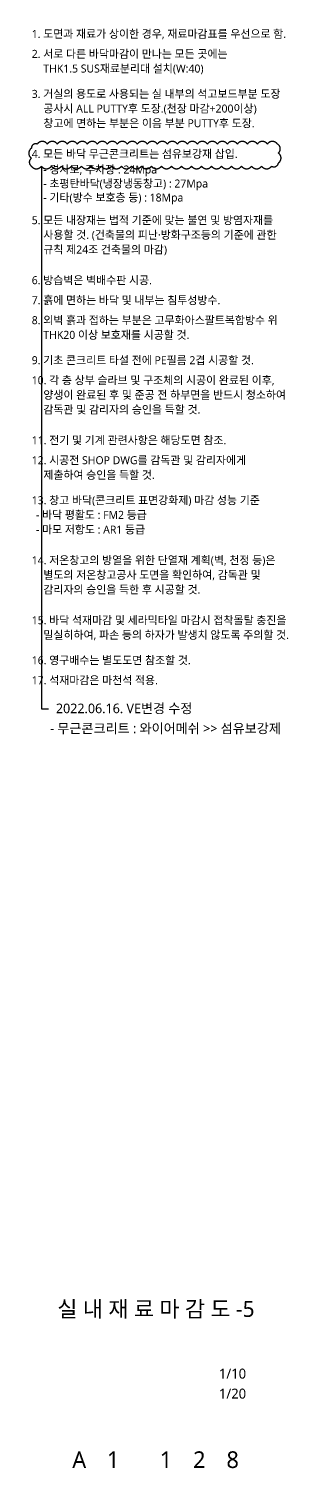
# Model space of a CAD drawing. Header units: millimetres. Extents: x 14892468 to 15300900, y -3565850 to -3401345.
# Drawn here: x 15150666 to 15151443, y -3412681 to -3408363 of the extents above; entities that cross this region are included whole.
import ezdxf
from ezdxf.enums import TextEntityAlignment as Align

# ---------------------------------------------------------------- set-up
doc = ezdxf.new("R2010")
doc.units = ezdxf.units.MM
doc.header["$LTSCALE"] = 100
doc.header["$MEASUREMENT"] = 0
doc.linetypes.add('ACAD_ISO03W100', pattern=[30, 12, -18])
doc.layers.get('0').update_dxf_attribs({"linetype": 'CONTINUOUS'})
for name, color, linetype in [('TEXT(MIN)', 7, 'CONTINUOUS'), ('TEXT-TITLE', 6, 'CONTINUOUS'), ('TEXT-기입', 6, 'CONTINUOUS')]:
    doc.layers.add(name, color=color, linetype=linetype)
doc.layers.add('VE변경사항적용-20220616', color=10, linetype='CONTINUOUS', plot=False)
doc.styles.add('나눔바른고딕', font='NanumBarunGothic.ttf')

# ---------------------------------------------------------------- blocks, each defined once
blk = doc.blocks.new('gfdeafdsaf')
at = {"layer": 'TEXT(MIN)', "style": '나눔바른고딕'}
for s, p in [('1. 도면과 재료가 상이한 경우, 재료마감표를 우선으로 함.', (15502606, -2335323)), ('2. 서로 다른 바닥마감이 만나는 모든 곳에는', (15502606, -2338323)), ('THK1.5 SUS재료분리대 설치(W:40)', (15504346, -2340523)), ('3. 거실의 용도로 사용되는 실 내부의 석고보드부분 도장', (15502606, -2344323)), ('공사시 ALL PUTTY후 도장.(천장 마감+200이상)', (15504346, -2346523)), ('창고에 면하는 부분은 이음 부분 PUTTY후 도장.', (15504346, -2348723)), ('4. 모든 바닥 무근콘크리트는 섬유보강재 삽입.', (15502606, -2353323)), ('- 경사로, 주차장 : 24Mpa', (15504346, -2355666)), ('- 초평탄바닥(냉장냉동창고) : 27Mpa', (15504346, -2357766)), ('- 기타(방수 보호층 등) : 18Mpa', (15504346, -2359866)), ('5. 모든 내장재는 법적 기준에 맞는 불연 및 방염자재를', (15502606, -2363266)), ('사용할 것. (건축물의 피난·방화구조등의 기준에 관한', (15504346, -2365466)), ('규칙 제24조 건축물의 마감)', (15504346, -2367666)), ('6. 방습벽은 벽배수판 시공.', (15502606, -2372266)), ('7. 흙에 면하는 바닥 및 내부는 침투성방수.', (15502606, -2375266)), ('8. 외벽 흙과 접하는 부분은 고무화아스팔트복합방수 위', (15502606, -2378266)), ('THK20 이상 보호재를 시공할 것.', (15504346, -2380466)), ('9. 기초 콘크리트 타설 전에 PE필름 2겹 시공할 것.', (15502606, -2384266)), ('10. 각 층 상부 슬라브 및 구조체의 시공이 완료된 이후,', (15502606, -2387266)), ('양생이 완료된 후 및 준공 전 하부면을 반드시 청소하여', (15504346, -2389466)), ('감독관 및 감리자의 승인을 득할 것.', (15504346, -2391666)), ('11. 전기 및 기계 관련사항은 해당도면 참조.', (15502606, -2396266)), ('12. 시공전 SHOP DWG를 감독관 및 감리자에게', (15502606, -2399266)), ('제출하여 승인을 득할 것.', (15504346, -2401466)), ('13. 창고 바닥(콘크리트 표면강화제) 마감 성능 기준', (15502606, -2405266)), ('- 바닥 평활도 : FM2 등급', (15503239, -2407466)), ('- 마모 저항도 : AR1 등급', (15503239, -2409666)), ('14. 저온창고의 방열을 위한 단열재 계획(벽, 천정 등)은', (15502606, -2414266)), ('별도의 저온창고공사 도면을 확인하여, 감독관 및 ', (15504346, -2416466)), ('감리자의 승인을 득한 후 시공할 것.', (15504346, -2418666)), ('15. 바닥 석재마감 및 세라믹타일 마감시 접착몰탈 충진을', (15502606, -2423266)), ('밀실히하여, 파손 등의 하자가 발생치 않도록 주의할 것.', (15504346, -2425466)), ('16. 영구배수는 별도도면 참조할 것.', (15502606, -2429266)), ('17. 석재마감은 마천석 적용.', (15502606, -2432266))]:
    blk.add_text(s, height=1200, dxfattribs=at).set_placement(p, align=Align.MIDDLE_LEFT)

msp = doc.modelspace()

# ---------------------------------------------------------------- linework, layer by layer
at = {"layer": 'VE변경사항적용-20220616', "linetype": 'ACAD_ISO03W100'}
msp.add_lwpolyline([(15150673.5, -3408775.3, 0.520567), (15150703.5, -3408775.3, 0.520567), (15150733.5, -3408775.3, 0.520567), (15150763.5, -3408775.3, 0.520567), (15150793.5, -3408775.3, 0.520567), (15150823.5, -3408775.3, 0.520567), (15150853.5, -3408775.3, 0.520567), (15150883.5, -3408775.3, 0.520567), (15150913.5, -3408775.3, 0.520567), (15150943.5, -3408775.3, 0.520567), (15150973.5, -3408775.3, 0.520567), (15151003.5, -3408775.3, 0.520567), (15151033.5, -3408775.3, 0.520567), (15151063.5, -3408775.3, 0.520567), (15151093.5, -3408775.3, 0.520567), (15151123.5, -3408775.3, 0.520567), (15151153.5, -3408775.3, 0.520567), (15151183.5, -3408775.3, 0.520567), (15151213.5, -3408775.3, 0.520567), (15151243.5, -3408775.3, 0.520567), (15151273.5, -3408775.3, 0.520567), (15151303.5, -3408775.3, 0.520567), (15151333.5, -3408775.3, 0.520567), (15151363.5, -3408775.3, 0.520567), (15151393.5, -3408775.3, 0.520567), (15151414, -3408765.8, 0.520567), (15151414, -3408735.8, 0.520567), (15151411, -3408708.8, 0.520567), (15151381, -3408708.8, 0.520567), (15151351, -3408708.8, 0.520567), (15151321, -3408708.8, 0.520567), (15151291, -3408708.8, 0.520567), (15151261, -3408708.8, 0.520567), (15151231, -3408708.8, 0.520567), (15151201, -3408708.8, 0.520567), (15151171, -3408708.8, 0.520567), (15151141, -3408708.8, 0.520567), (15151111, -3408708.8, 0.520567), (15151081, -3408708.8, 0.520567), (15151051, -3408708.8, 0.520567), (15151021, -3408708.8, 0.520567), (15150991, -3408708.8, 0.520567), (15150961, -3408708.8, 0.520567), (15150931, -3408708.8, 0.520567), (15150901, -3408708.8, 0.520567), (15150871, -3408708.8, 0.520567), (15150841, -3408708.8, 0.520567), (15150811, -3408708.8, 0.520567), (15150781, -3408708.8, 0.520567), (15150751, -3408708.8, 0.520567), (15150721, -3408708.8, 0.520567), (15150691, -3408708.8, 0.520567), (15150673.5, -3408721.3, 0.520567), (15150673.5, -3408751.3, 0.520567)], format="xyb", close=True, dxfattribs=at)
at = {"layer": 'VE변경사항적용-20220616'}
msp.add_lwpolyline([(15150703.5, -3408775.3), (15150703.5, -3410402.6), (15150724.9, -3410402.6)], dxfattribs=at)

# ---------------------------------------------------------------- block references
at = {"xscale": 0.01999999999999955, "yscale": 0.01999999999999955, "zscale": 0.01999999999999955}
msp.add_blockref('gfdeafdsaf', (14840622.4, -3361671.9), dxfattribs=at)

# ---------------------------------------------------------------- texts
at = {"layer": 'TEXT-TITLE', "style": '나눔바른고딕'}
msp.add_text('실 내 재 료 마 감 도 -5', height=48, dxfattribs=at).set_placement((15151046.9, -3412227), align=Align.CENTER)
at = {"layer": 'TEXT-기입', "style": '나눔바른고딕'}
for s, p in [('1/10', (15151235.6, -3412421.1)), ('1/20', (15151235.6, -3412481.1))]:
    msp.add_text(s, height=30, dxfattribs=at).set_placement(p, align=Align.BOTTOM_LEFT)
for s, p in [('A', (15150816.9, -3412655.2)), ('1', (15150918.5, -3412655.2)), ('1', (15151076.9, -3412655.2)), ('2', (15151176.9, -3412655.2)), ('8', (15151276.9, -3412655.2))]:
    msp.add_text(s, height=50, dxfattribs=at).set_placement(p, align=Align.MIDDLE_CENTER)
at = {"layer": 'VE변경사항적용-20220616', "linetype": 'ACAD_ISO03W100', "style": '나눔바른고딕'}
for s, p in [('2022.06.16. VE변경 수정', (15150951.6, -3410401.7)), ('- 무근콘크리트 : 와이어메쉬 >> 섬유보강제', (15151075.5, -3410461.7))]:
    msp.add_text(s, height=28.8, dxfattribs=at).set_placement(p, align=Align.MIDDLE_CENTER)

doc.saveas('drawing.dxf')
